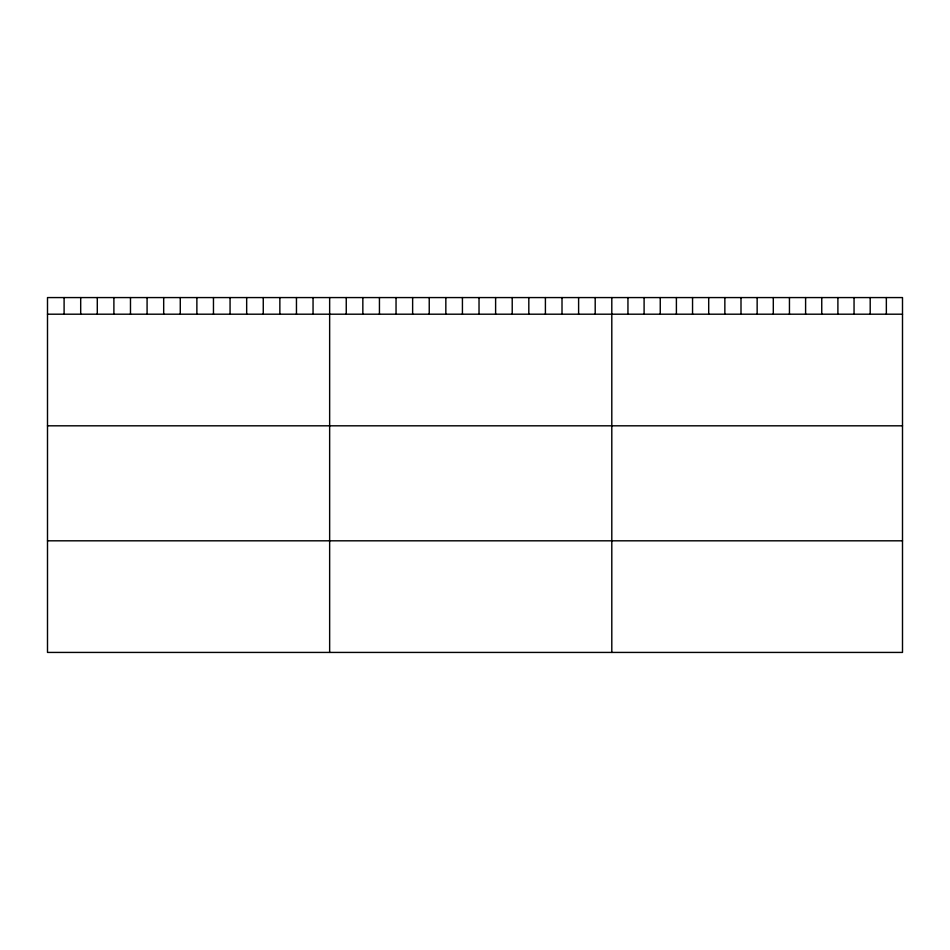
<?xml version="1.0" encoding="UTF-8"?>
<svg xmlns="http://www.w3.org/2000/svg" width="950" height="950" viewBox="0 0 950 950"><rect width="100%" height="100%" fill="white"/><g stroke="black" fill="none" stroke-linecap="round" stroke-linejoin="round"><path stroke-width="1.43" d="M902.5 314.201L902.5 652.424L47.5 652.424L47.5 297.576L902.5 297.576L902.5 314.201L47.5 314.201M47.5 425.814L902.5 425.814M47.5 540.811L902.5 540.811M886.35 297.576L886.35 314.201M870.2 297.576L870.2 314.201M854.05 297.576L854.05 314.201M837.9 297.576L837.9 314.201M821.75 297.576L821.75 314.201M805.6 297.576L805.6 314.201M789.45 297.576L789.45 314.201M773.3 297.576L773.3 314.201M757.15 297.576L757.15 314.201M741 297.576L741 314.201M724.85 297.576L724.85 314.201M708.7 297.576L708.7 314.201M692.55 297.576L692.55 314.201M676.4 297.576L676.4 314.201M660.25 297.576L660.25 314.201M644.1 297.576L644.1 314.201M627.95 297.576L627.95 314.201M611.8 297.576L611.8 652.424M595.199 297.576L595.199 314.201M578.609 297.576L578.609 314.201M562.008 297.576L562.008 314.201M545.407 297.576L545.407 314.201M528.817 297.576L528.817 314.201M512.216 297.576L512.216 314.201M495.615 297.576L495.615 314.201M479.026 297.576L479.026 314.201M462.424 297.576L462.424 314.201M445.835 297.576L445.835 314.201M429.234 297.576L429.234 314.201M412.633 297.576L412.633 314.201M396.043 297.576L396.043 314.201M379.442 297.576L379.442 314.201M362.841 297.576L362.841 314.201M346.251 297.576L346.251 314.201M329.65 297.576L329.65 652.424M313.049 297.576L313.049 314.201M296.459 297.576L296.459 314.201M279.858 297.576L279.858 314.201M263.257 297.576L263.257 314.201M246.667 297.576L246.667 314.201M230.066 297.576L230.066 314.201M213.465 297.576L213.465 314.201M196.876 297.576L196.876 314.201M180.274 297.576L180.274 314.201M163.685 297.576L163.685 314.201M147.084 297.576L147.084 314.201M130.482 297.576L130.482 314.201M113.893 297.576L113.893 314.201M97.292 297.576L97.292 314.201M80.691 297.576L80.691 314.201M64.101 297.576L64.101 314.201"/></g></svg>
